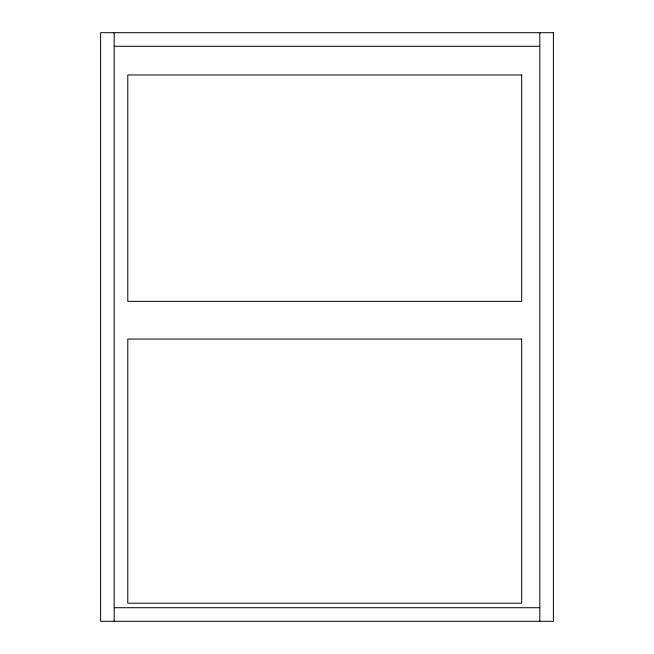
<?xml version="1.0" encoding="UTF-8"?>
<svg xmlns="http://www.w3.org/2000/svg" width="654" height="654" viewBox="0 0 654 654"><rect width="100%" height="100%" fill="white"/><g stroke="black" fill="none" stroke-linecap="round" stroke-linejoin="round"><path stroke-width="0.98" d="M114.197 46.287L539.803 46.287M114.197 607.713L539.803 607.713M539.803 32.7L539.803 621.3M114.197 32.7L114.197 621.3M553.382 32.7L100.618 32.7L100.618 621.3L553.382 621.3L553.382 32.7M521.688 74.957L127.783 74.957L127.783 301.347L521.688 301.347L521.688 74.957M521.688 339.074L127.783 339.074L127.783 603.192L521.688 603.192L521.688 339.074"/></g></svg>
